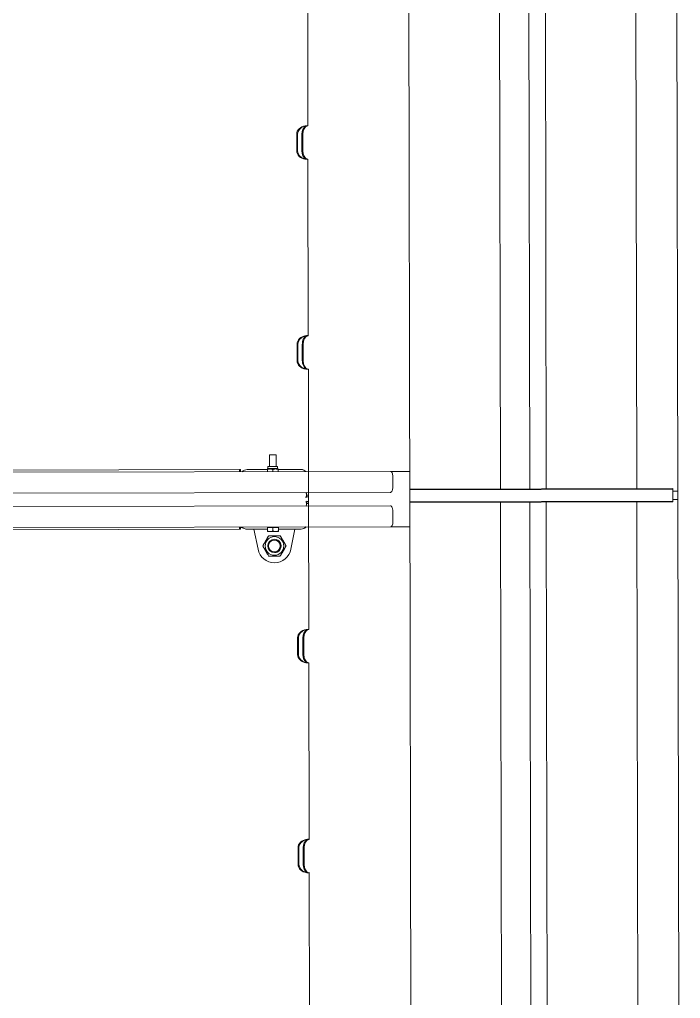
# Model space of a CAD drawing. Extents: x -3873 to 164127, y 7129 to 96529.
# Drawn here: x 86085 to 86872, y 48677 to 49843 of the extents above; entities that cross this region are included whole.
import ezdxf

# ---------------------------------------------------------------- set-up
doc = ezdxf.new("R2010")
doc.units = 0
doc.layers.get('0').update_dxf_attribs({"linetype": 'CONTINUOUS'})
doc.layers.add('LAYOUT Kromeka', color=1, linetype='CONTINUOUS', lineweight=5)

# ---------------------------------------------------------------- blocks, each defined once
blk = doc.blocks.new('SD-30-2')
for p, q in [((-839.5, 522.4), (-839.5, 1302.4)), ((831.5, 522.4), (831.5, 1302.4)), ((-837, 342.5), (-837, 1290.9)), ((-812, 1290.9), (-812, 342.5)), ((804, 1290.9), (804, 342.5)), ((829, 342.5), (829, 1291.1)), ((-839.5, 522.3), (-839.5, 522.4)), ((-839.5, 521.4), (-839.5, 522.3)), ((-839.5, 521.3), (-839.5, 521.4)), ((-839.5, 489.2), (-839.5, 513.4)), ((-837.5, 519.9), (-837.5, 522.4)), ((-837.5, 519.8), (-837.5, 519.9)), ((831.5, 522.4), (831.5, 522.3)), ((831.5, 521.4), (831.5, 522.3)), ((831.5, 521.4), (831.5, 521.3)), ((831.5, 513.4), (831.5, 489.2)), ((-863.5, 500.5), (-839.5, 505.4)), ((-879.5, 480.9), (-879.5, 480.9)), ((-867.5, 480.9), (-867.5, 481)), ((-851.5, 480.9), (-851.5, 481)), ((-842.4, 489.2), (-842.4, 485.9)), ((-842.4, 485.9), (-842.4, 479.4)), ((-842.4, 479.4), (-842.4, 476.2)), ((-837.7, 489.2), (-841.8, 489.2)), ((-837.7, 482.7), (-841.8, 482.7)), ((-837.7, 489.2), (-837.7, 482.7)), ((-837.7, 488.4), (-837.1, 488.4)), ((-837.7, 482.7), (-837.7, 476.2)), ((-837.1, 477), (-837.1, 488.4)), ((-837.1, 486.3), (-837, 486.3)), ((-837.1, 479), (-837, 479)), ((829, 489.2), (831.6, 489.2)), ((829, 482.7), (831.6, 482.7)), ((832.6, 488.5), (832.2, 489.2)), ((832.6, 488.5), (832.6, 476.9)), ((832.6, 488.5), (835.1, 488.5)), ((835.1, 488.5), (835.1, 476.9)), ((835.1, 486.7), (849.1, 486.7)), ((835.1, 478.7), (849.1, 478.7)), ((849.1, 486.7), (849.1, 478.7)), ((-871.5, 474), (-871.5, 474)), ((-859.5, 467.1), (-859.5, 467.1)), ((-847.5, 474), (-847.5, 474)), ((-837.7, 476.2), (-841.8, 476.2)), ((-837.7, 476.2), (-841.8, 476.2)), ((-839.5, 449.2), (-839.5, 476.2)), ((-837.7, 477), (-837.1, 477)), ((-837.7, 476.2), (-837.7, 476.2)), ((829, 476.2), (831.6, 476.2)), ((829, 476.2), (831.6, 476.2)), ((831.5, 476.2), (831.5, 449.2)), ((832.6, 476.9), (832.2, 476.2)), ((832.6, 476.9), (835.1, 476.9)), ((-839.5, 456.4), (-863.5, 461.3)), ((-863.5, 461.3), (-839.5, 456.4)), ((-839.5, 449.2), (-839.5, 448.9)), ((-639, 453.5), (-619, 453.5)), ((-619, 452.5), (-639, 452.5)), ((-639, 447.3), (-619, 447.3)), ((-619, 446.2), (-639, 446.2)), ((-389, 453.5), (-369, 453.5)), ((-369, 452.5), (-389, 452.5)), ((-389, 447.3), (-369, 447.3)), ((-369, 446.2), (-389, 446.2)), ((361, 453.5), (381, 453.5)), ((381, 452.5), (361, 452.5)), ((361, 447.3), (381, 447.3)), ((381, 446.2), (361, 446.2)), ((611, 453.5), (631, 453.5)), ((631, 452.5), (611, 452.5)), ((611, 447.3), (631, 447.3)), ((631, 446.2), (611, 446.2)), ((831.5, 449.2), (831.5, 448.9)), ((-809.1, 442.7), (-809.1, 440.7)), ((-808.2, 440.1), (-649, 440.1)), ((-609, 440.1), (-399, 440.1)), ((-359, 440.1), (-149, 440.1)), ((141, 440.1), (351, 440.1)), ((391, 440.1), (601, 440.1)), ((641, 440.1), (800.2, 440.1)), ((801.1, 442.7), (801.1, 440.7)), ((-837, 342), (-837, 342.5)), ((-837, 342), (-837, 335.3)), ((-817.9, 339.7), (-831.1, 339.7)), ((809.9, 339.7), (823.1, 339.7)), ((829, 342.5), (829, 342)), ((829, 335.3), (829, 342)), ((-837, 322), (-837, 335.3)), ((829, 335.3), (829, 322)), ((-837, 322), (-837, 319.4)), ((-837, 319.4), (-9.7, 319.4)), ((-807, 6.1), (-807, 319.4)), ((-792, 6.1), (-792, 319.4)), ((1, 319.4), (829, 319.4)), ((792, 6.1), (792, 319.4)), ((807, 6.1), (807, 319.4)), ((829, 319.4), (829, 322)), ((792, 211.3), (-792, 211.3)), ((-792, 176.5), (792, 176.5)), ((792, 156.8), (-792, 156.8)), ((-792, 49), (792, 49)), ((-792, 6.1), (-807, 6.1)), ((-805, 6.1), (-805, 5.5)), ((-805, 2.4), (-805, 5.5)), ((-805, 2.4), (-805, 0)), ((-805, 0), (805, 0)), ((807, 6.1), (792, 6.1)), ((805, 5.5), (805, 6.1)), ((805, 5.5), (805, 2.4)), ((805, 0), (805, 2.4))]:
    blk.add_line(p, q)
for centre, start, end in [((823.5, 513.4), 360, 46.4378), ((-831.5, 449.2), 180, 226.5674), ((-831.5, 448.9), 180, 226.5674)]:
    blk.add_arc(centre, 8, start, end)
for centre, major_axis, ratio, start_param, end_param in [((-831.5, 522.4), (-8, 0), 0.001579, 5.470433, 6.283189), ((-831.5, 522.3), (-8, 0), 0.001579, 0, 0.722734), ((-831.5, 521.4), (-8, 0), 0.001579, 5.560454, 6.283189), ((-831.5, 521.3), (-8, 0), 0.001579, 0, 0.722734), ((-831.5, 513.4), (-8, 0), 0.999999, 5.47043, 6.283185), ((-831.5, 522.4), (-6, 0), 0.001579, 5.872047, 6.283185), ((-831.5, 519.9), (-6, 0), 0.001579, 5.872043, 6.28318), ((-831.5, 519.8), (-6, 0), 0.001579, 0, 0.411138), ((823.5, 522.4), (8, 0), 0.001579, 0, 0.810493), ((823.5, 522.3), (8, 0), 0.001579, 5.472698, 6.283193), ((823.5, 521.4), (8, 0), 0.001579, 0, 0.810493), ((823.5, 521.3), (8, 0), 0.001579, 5.472698, 6.283193), ((-859.5, 480.9), (-20, 0), 0.999999, 4.913747, 7.652624), ((-859.5, 480.9), (-20, 0), 0.999999, 0, 1.369438), ((-859.5, 480.9), (-8, 0.02), 0.999999, 0, 3.147228), ((-639, 441), (0, 12.5), 0.800177, 0, 1.397117), ((-639, 439.6), (-10, 0), 0.661961, 4.712389, 6.109506), ((-639, 440), (0, 12.5), 0.800177, 0, 1.21367), ((-639, 440.6), (10, 0), 0.661961, 1.570796, 2.784466), ((-619, 441), (0, -12.5), 0.800177, 1.744475, 3.141593), ((-619, 440), (0, -12.5), 0.800177, 1.927923, 3.141593), ((-619, 440.6), (-10, 0), 0.661961, 3.498719, 4.712389), ((-619, 439.6), (10, 0), 0.661961, 0.173679, 1.570796), ((-389, 441), (0, 12.5), 0.800177, 0, 1.397117), ((-389, 439.6), (-10, 0), 0.661961, 4.712389, 6.109506), ((-389, 440), (0, 12.5), 0.800177, 0, 1.21367), ((-389, 440.6), (10, 0), 0.661961, 1.570796, 2.784466), ((-369, 441), (0, -12.5), 0.800177, 1.744475, 3.141593), ((-369, 440), (0, -12.5), 0.800177, 1.927923, 3.141593), ((-369, 440.6), (-10, 0), 0.661961, 3.498719, 4.712389), ((-369, 439.6), (10, 0), 0.661961, 0.173679, 1.570796), ((361, 441), (0, 12.5), 0.800177, 0, 1.397117), ((361, 439.6), (-10, 0), 0.661961, 4.712389, 6.109506), ((361, 440), (0, 12.5), 0.800177, 0, 1.21367), ((361, 440.6), (10, 0), 0.661961, 1.570796, 2.784466), ((381, 441), (0, -12.5), 0.800177, 1.744475, 3.141593), ((381, 440), (0, -12.5), 0.800177, 1.927923, 3.141593), ((381, 440.6), (-10, 0), 0.661961, 3.498719, 4.712389), ((381, 439.6), (10, 0), 0.661961, 0.173679, 1.570796), ((611, 441), (0, 12.5), 0.800177, 0, 1.397117), ((611, 439.6), (-10, 0), 0.661961, 4.712389, 6.109506), ((611, 440), (0, 12.5), 0.800177, 0, 1.21367), ((611, 440.6), (10, 0), 0.661961, 1.570796, 2.784466), ((631, 441), (0, -12.5), 0.800177, 1.744475, 3.141593), ((631, 440), (0, -12.5), 0.800177, 1.927923, 3.141593), ((631, 440.6), (-10, 0), 0.661961, 3.498719, 4.712389), ((631, 439.6), (10, 0), 0.661961, 0.173679, 1.570796), ((823.5, 449.2), (8, 0), 0.999999, 5.472693, 6.283185), ((823.5, 448.9), (8, 0), 0.999999, 5.472693, 6.283185), ((-831.1, 342.5), (5.9, 0), 0.473366, 3.141593, 4.712389), ((823.1, 342.5), (-5.9, 0), 0.473366, 1.570796, 3.141593)]:
    blk.add_ellipse(centre, major_axis=major_axis, ratio=ratio, start_param=start_param, end_param=end_param)
for centre, major_axis in [((-859.5, 480.9), (-11.1, 0)), ((-859.5, 481), (-8, 0)), ((-859.5, 481), (7, 0))]:
    blk.add_ellipse(centre, major_axis=major_axis, ratio=0.999999)
for points, weights in [([(-871.5, 487.9), (-865.5, 491.3), (-859.5, 494.8)], [1, 1.15470053838, 1]), ([(-859.5, 494.8), (-853.5, 491.3), (-847.5, 487.9)], [1, 1.15470053838, 1]), ([(-871.5, 474), (-871.5, 480.9), (-871.5, 487.9)], [1, 1.15470053838, 1]), ([(-847.5, 487.9), (-847.5, 480.9), (-847.5, 474)], [1, 1.15470053838, 1]), ([(-842.4, 489.2), (-842.4, 489.2), (-841.8, 489.2)], [1.0001674898, 1.03787091881, 1]), ([(-841.8, 489.2), (-842.4, 487.4), (-842.4, 485.9)], [1, 1.0379548493, 1]), ([(-842.4, 485.9), (-842.4, 484.4), (-841.8, 482.7)], [1, 1.0379548493, 1]), ([(-841.8, 482.7), (-842.4, 480.9), (-842.4, 479.4)], [1, 1.0379548493, 1]), ([(-842.4, 479.4), (-842.4, 477.9), (-841.8, 476.2)], [1, 1.0379548493, 1]), ([(831.6, 489.2), (832.2, 489.2), (832.2, 489.2)], [1, 1.07717274548, 1.07734986176]), ([(831.6, 482.7), (832.7, 485.9), (831.6, 489.2)], [1, 1.15470053838, 1]), ([(831.6, 476.2), (832.7, 479.4), (831.6, 482.7)], [1, 1.15470053838, 1]), ([(-859.5, 467.1), (-865.5, 470.5), (-871.5, 474)], [1, 1.15470053838, 1]), ([(-871.5, 474), (-865.5, 470.5), (-859.5, 467.1)], [1, 1.15470053838, 1]), ([(-847.5, 474), (-853.5, 470.5), (-859.5, 467.1)], [1, 1.15470053838, 1]), ([(-859.5, 467.1), (-853.5, 470.5), (-847.5, 474)], [1, 1.15470053838, 1]), ([(-841.8, 476.2), (-842.4, 476.2), (-842.4, 476.2)], [1, 1.0379548493, 1]), ([(-842.4, 476.2), (-842.4, 476.2), (-841.8, 476.2)], [1, 1.0379548493, 1]), ([(831.6, 476.2), (832.7, 476.2), (831.6, 476.2)], [1, 1.15470053838, 1])]:
    blk.add_rational_spline(points, weights, degree=2)
for points, knots in [([(-806.1, 443.2), (-807, 442.9), (-808.7, 442.6), (-811.2, 442.6), (-812, 443), (-812, 443.3)], [0, 0, 0, 0, 0.448799, 0.897598, 1.570796, 1.570796, 1.570796, 1.570796]), ([(-809.1, 440.7), (-808.9, 440.3), (-808.3, 439.9), (-807.3, 440.4), (-806.5, 442), (-806.1, 443.2)], [0, 0, 0, 0, 0.448799, 0.897598, 1.570796, 1.570796, 1.570796, 1.570796]), ([(-648.8, 440.7), (-648.9, 440.7), (-648.9, 440.7), (-648.9, 440.4), (-649, 440.2), (-649, 440), (-649, 440.1), (-649, 440.3), (-649, 440.5), (-649, 440.9), (-649, 441.9), (-648.9, 442.5), (-648.9, 443.2), (-648.9, 443.2), (-648.8, 443.2)], [-0.4455099, -0.4455099, -0.4455099, -0.4455099, -0.442648, -0.442648, -0.221324, -0.221324, 0, 0, 0, 0.221324, 0.221324, 0.442648, 0.442648, 0.4455099, 0.4455099, 0.4455099, 0.4455099]), ([(-648.4, 444.4), (-648.5, 444), (-648.6, 443.6), (-648.7, 443.1), (-648.7, 442.8), (-648.7, 442.7), (-648.7, 442.6), (-648.7, 442.5), (-648.6, 442.6), (-648.5, 442.7), (-648.4, 442.9), (-648.4, 442.9), (-648.4, 443)], [-0.2591637, -0.2591637, -0.2591637, -0.2591637, -0.1295819, -0.1295819, 0, 0, 0, 0.1267265, 0.1267265, 0.253453, 0.253453, 0.2591054, 0.2591054, 0.2591054, 0.2591054]), ([(-609.6, 443), (-609.6, 442.9), (-609.6, 442.9), (-609.5, 442.7), (-609.4, 442.6), (-609.3, 442.5), (-609.3, 442.6), (-609.3, 442.7), (-609.3, 442.8), (-609.3, 443), (-609.4, 443.6), (-609.5, 444), (-609.6, 444.3), (-609.6, 444.3), (-609.6, 444.4)], [-0.2591054, -0.2591054, -0.2591054, -0.2591054, -0.253453, -0.253453, -0.1267265, -0.1267265, 0, 0, 0, 0.1267265, 0.1267265, 0.253453, 0.253453, 0.2591054, 0.2591054, 0.2591054, 0.2591054]), ([(-609.2, 443.2), (-609.1, 443.2), (-609.1, 443.2), (-609.1, 442.5), (-609, 441.9), (-609, 440.9), (-609, 440.5), (-609, 440.1), (-609, 440), (-609, 440.2), (-609.1, 440.4), (-609.1, 440.7), (-609.1, 440.7), (-609.2, 440.7)], [3.2739808, 3.2739808, 3.2739808, 3.2739808, 3.2768427, 3.2768427, 3.4981667, 3.4981667, 3.7194907, 3.7194907, 3.9408147, 3.9408147, 4.1621387, 4.1621387, 4.1650006, 4.1650006, 4.1650006, 4.1650006]), ([(-398.8, 440.7), (-398.9, 440.7), (-398.9, 440.7), (-398.9, 440.4), (-399, 440.2), (-399, 440), (-399, 440.1), (-399, 440.3), (-399, 440.5), (-399, 440.9), (-399, 441.9), (-398.9, 442.5), (-398.9, 443.2), (-398.9, 443.2), (-398.8, 443.2)], [-0.4455099, -0.4455099, -0.4455099, -0.4455099, -0.442648, -0.442648, -0.221324, -0.221324, 0, 0, 0, 0.221324, 0.221324, 0.442648, 0.442648, 0.4455099, 0.4455099, 0.4455099, 0.4455099]), ([(-398.4, 444.4), (-398.5, 444), (-398.6, 443.6), (-398.7, 443.1), (-398.7, 442.8), (-398.7, 442.7), (-398.7, 442.6), (-398.7, 442.5), (-398.6, 442.6), (-398.5, 442.7), (-398.4, 442.9), (-398.4, 442.9), (-398.4, 443)], [-0.2591637, -0.2591637, -0.2591637, -0.2591637, -0.1295819, -0.1295819, 0, 0, 0, 0.1267265, 0.1267265, 0.253453, 0.253453, 0.2591054, 0.2591054, 0.2591054, 0.2591054]), ([(-359.6, 443), (-359.5, 442.8), (-359.4, 442.6), (-359.3, 442.5), (-359.3, 442.6), (-359.3, 442.7), (-359.3, 442.8), (-359.3, 443), (-359.4, 443.6), (-359.5, 444), (-359.6, 444.3), (-359.6, 444.3), (-359.6, 444.4)], [-0.2591637, -0.2591637, -0.2591637, -0.2591637, -0.1295819, -0.1295819, 0, 0, 0, 0.1267265, 0.1267265, 0.253453, 0.253453, 0.2591054, 0.2591054, 0.2591054, 0.2591054]), ([(-359.2, 443.2), (-359.1, 443.2), (-359.1, 443.2), (-359.1, 442.5), (-359, 441.9), (-359, 440.9), (-359, 440.5), (-359, 440.1), (-359, 440), (-359, 440.2), (-359.1, 440.4), (-359.1, 440.7), (-359.1, 440.7), (-359.2, 440.7)], [3.2739808, 3.2739808, 3.2739808, 3.2739808, 3.2768427, 3.2768427, 3.4981667, 3.4981667, 3.7194907, 3.7194907, 3.9408147, 3.9408147, 4.1621387, 4.1621387, 4.1650006, 4.1650006, 4.1650006, 4.1650006]), ([(351.2, 440.7), (351.1, 440.4), (351, 440.2), (351, 440), (351, 440.1), (351, 440.3), (351, 440.6), (351, 441), (351, 442), (351.1, 442.6), (351.2, 443.2)], [-0.446248, -0.446248, -0.446248, -0.446248, -0.2381053, -0.2381053, 0, 0, 0, 0.2381053, 0.2381053, 0.446248, 0.446248, 0.446248, 0.446248]), ([(351.6, 444.4), (351.5, 444), (351.4, 443.6), (351.3, 443.1), (351.3, 442.8), (351.3, 442.7), (351.3, 442.6), (351.3, 442.5), (351.4, 442.6), (351.5, 442.7), (351.6, 442.9), (351.6, 442.9), (351.6, 443)], [-0.2591637, -0.2591637, -0.2591637, -0.2591637, -0.1295819, -0.1295819, 0, 0, 0, 0.1267265, 0.1267265, 0.253453, 0.253453, 0.2591054, 0.2591054, 0.2591054, 0.2591054]), ([(390.4, 443), (390.4, 442.9), (390.4, 442.9), (390.5, 442.7), (390.6, 442.6), (390.7, 442.5), (390.7, 442.6), (390.7, 442.7), (390.7, 442.8), (390.7, 443), (390.6, 443.6), (390.5, 444), (390.4, 444.3), (390.4, 444.3), (390.4, 444.4)], [-0.2591054, -0.2591054, -0.2591054, -0.2591054, -0.253453, -0.253453, -0.1267265, -0.1267265, 0, 0, 0, 0.1267265, 0.1267265, 0.253453, 0.253453, 0.2591054, 0.2591054, 0.2591054, 0.2591054]), ([(390.8, 443.2), (390.9, 442.6), (391, 442), (391, 441), (391, 440.6), (391, 440.1), (391, 440), (391, 440.2), (390.9, 440.4), (390.8, 440.7)], [3.2518397, 3.2518397, 3.2518397, 3.2518397, 3.4599824, 3.4599824, 3.6980877, 3.6980877, 3.936193, 3.936193, 4.1443358, 4.1443358, 4.1443358, 4.1443358]), ([(601.2, 440.7), (601.1, 440.4), (601, 440.2), (601, 440), (601, 440.1), (601, 440.3), (601, 440.6), (601, 441), (601, 442), (601.1, 442.6), (601.2, 443.2)], [-0.446248, -0.446248, -0.446248, -0.446248, -0.2381053, -0.2381053, 0, 0, 0, 0.2381053, 0.2381053, 0.446248, 0.446248, 0.446248, 0.446248]), ([(601.6, 444.4), (601.6, 444.3), (601.6, 444.3), (601.5, 444), (601.4, 443.6), (601.3, 443), (601.3, 442.8), (601.3, 442.7), (601.3, 442.6), (601.3, 442.5), (601.4, 442.6), (601.5, 442.7), (601.6, 442.9), (601.6, 442.9), (601.6, 443)], [-0.2591054, -0.2591054, -0.2591054, -0.2591054, -0.253453, -0.253453, -0.1267265, -0.1267265, 0, 0, 0, 0.1267265, 0.1267265, 0.253453, 0.253453, 0.2591054, 0.2591054, 0.2591054, 0.2591054]), ([(640.4, 443), (640.5, 442.8), (640.6, 442.6), (640.7, 442.5), (640.7, 442.6), (640.7, 442.7), (640.7, 442.8), (640.7, 443), (640.6, 443.6), (640.5, 444), (640.4, 444.3), (640.4, 444.3), (640.4, 444.4)], [-0.2591637, -0.2591637, -0.2591637, -0.2591637, -0.1295819, -0.1295819, 0, 0, 0, 0.1267265, 0.1267265, 0.253453, 0.253453, 0.2591054, 0.2591054, 0.2591054, 0.2591054]), ([(640.8, 443.2), (640.9, 442.6), (641, 442), (641, 441), (641, 440.6), (641, 440.1), (641, 440), (641, 440.2), (640.9, 440.4), (640.8, 440.7)], [3.2518397, 3.2518397, 3.2518397, 3.2518397, 3.4599824, 3.4599824, 3.6980877, 3.6980877, 3.936193, 3.936193, 4.1443358, 4.1443358, 4.1443358, 4.1443358]), ([(804, 443.3), (804, 443.1), (803.6, 442.8), (801.6, 442.5), (799.4, 442.8), (798.1, 443.2)], [0, 0, 0, 0, 0.448799, 0.897598, 1.570796, 1.570796, 1.570796, 1.570796]), ([(798.1, 443.2), (798.4, 442.4), (799, 441), (800, 439.8), (800.7, 440.1), (801.1, 440.7)], [0, 0, 0, 0, 0.448799, 0.897598, 1.570796, 1.570796, 1.570796, 1.570796]), ([(-807.3, 442.9), (-807.4, 442.8), (-807.5, 442.8), (-807.8, 442.6), (-807.9, 442.6), (-808.1, 442.6), (-808.2, 442.6), (-808.4, 442.6), (-808.6, 442.6), (-808.7, 442.7), (-808.7, 442.7), (-808.7, 442.7)], [-0.3674842, -0.3674842, -0.3674842, -0.3674842, -0.307671, -0.307671, -0.2307149, -0.2307149, -0.1730311, -0.1730311, -0.086514, -0.086514, -0.0804635, -0.0804635, -0.0804635, -0.0804635]), ([(799.3, 442.9), (799.4, 442.8), (799.5, 442.8), (799.9, 442.6), (800.1, 442.5), (800.5, 442.6), (800.6, 442.6), (800.7, 442.7)], [0.2479756, 0.2479756, 0.2479756, 0.2479756, 0.307671, 0.307671, 0.4618495, 0.4618495, 0.5355889, 0.5355889, 0.5355889, 0.5355889]), ([(-812, 342.5), (-812, 342.1), (-812.2, 341.7), (-812.6, 341.4), (-813, 341), (-813.5, 340.7), (-814.2, 340.5), (-815.3, 340.1), (-816.6, 339.8), (-817.9, 339.7)], [0, 0, 0, 0, 0.448799, 0.448799, 0.448799, 0.897598, 0.897598, 0.897598, 1.570796, 1.570796, 1.570796, 1.570796]), ([(804, 342.5), (804, 342.1), (804.2, 341.7), (804.6, 341.4), (805, 341), (805.5, 340.7), (806.2, 340.5), (807.3, 340.1), (808.6, 339.8), (809.9, 339.7)], [0, 0, 0, 0, 0.448799, 0.448799, 0.448799, 0.897598, 0.897598, 0.897598, 1.570796, 1.570796, 1.570796, 1.570796])]:
    blk.add_open_spline(points, degree=3, knots=knots)
blk = doc.blocks.new('g-dropbin-2')
blk.add_blockref('SD-30-2', (2143.7, 2213.8))

msp = doc.modelspace()

# ---------------------------------------------------------------- block references
at = {"layer": 'LAYOUT Kromeka', "rotation": 90.10840459875308}
for p in [(89085.6, 47937.3, -15419981.6), (89088.6, 46337.3, -15419981.6)]:
    msp.add_blockref('g-dropbin-2', p, dxfattribs=at)

doc.saveas('drawing.dxf')
